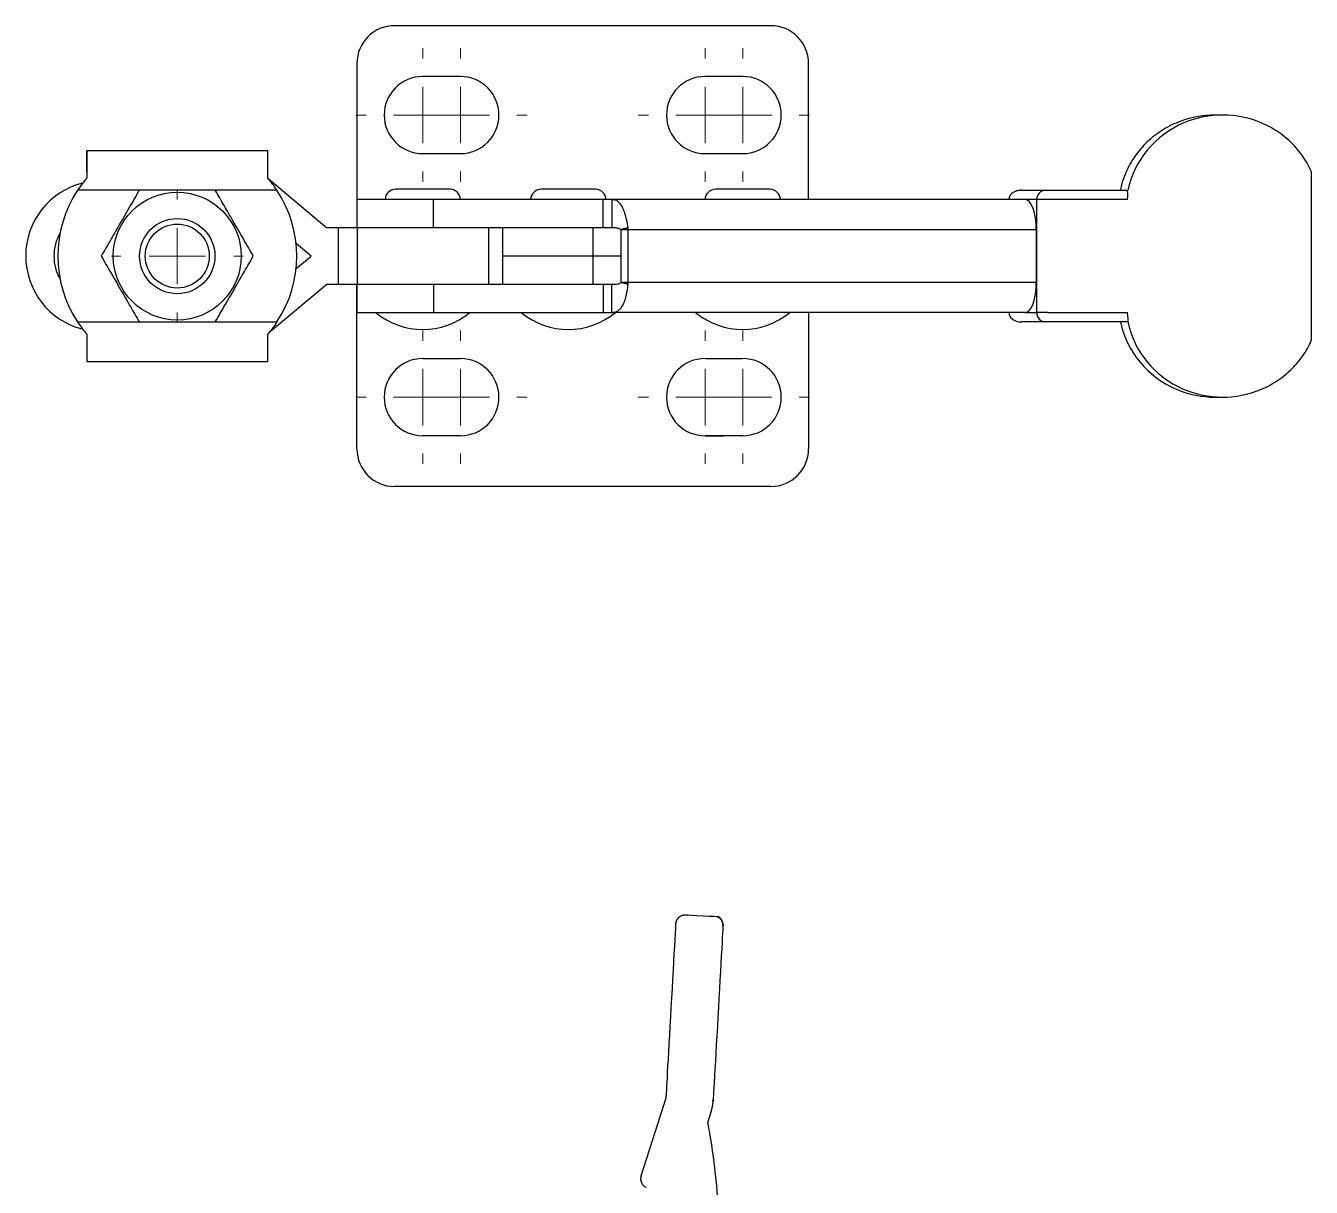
# Model space of a CAD drawing. Header units: millimetres. Extents: x 4 to 117, y 6 to 162.
# Drawn here: x 48.2 to 116.5, y 99.8 to 161.5 of the extents above; entities that cross this region are included whole.
import ezdxf

# ---------------------------------------------------------------- set-up
doc = ezdxf.new("R2010")
doc.units = ezdxf.units.MM
doc.linetypes.add('CENTER', pattern=[50.8, 31.75, -6.35, 6.35, -6.35])
doc.linetypes.add('PHANTOM', pattern=[63.5, 31.75, -6.35, 6.35, -6.35, 6.35, -6.35])
doc.layers.add('CENTER', color=1, linetype='CENTER')

# ---------------------------------------------------------------- blocks, each defined once
blk = doc.blocks.new('SW_CENTERMARKSYMBOL_4')
at = {"color": 0, "linetype": 'Continuous', "lineweight": 0}
for p, q in [((0, 3), (0, 3.55)), ((0, 0), (0, 1.5)), ((-3, 0), (-3.55, 0)), ((0, 0), (-1.5, 0)), ((0, 0), (0, -1.5)), ((0, 0), (1.5, 0)), ((3, 0), (3.55, 0)), ((0, -3), (0, -3.55))]:
    blk.add_line(p, q, dxfattribs=at)
blk = doc.blocks.new('SW_CENTERMARKSYMBOL_5')
at = {"color": 0, "linetype": 'Continuous', "lineweight": 0}
for p, q in [((0, 3), (0, 3.55)), ((0, 0), (0, 1.5)), ((-3, 0), (-3.55, 0)), ((0, 0), (-1.5, 0)), ((0, 0), (0, -1.5)), ((0, 0), (1.5, 0)), ((3, 0), (3.55, 0)), ((0, -3), (0, -3.55))]:
    blk.add_line(p, q, dxfattribs=at)
blk = doc.blocks.new('SW_CENTERMARKSYMBOL_6')
at = {"color": 0, "linetype": 'Continuous', "lineweight": 0}
for p, q in [((0, 3), (0, 3.55)), ((0, 0), (0, 1.5)), ((-3, 0), (-3.55, 0)), ((0, 0), (-1.5, 0)), ((0, 0), (0, -1.5)), ((0, 0), (1.5, 0)), ((3, 0), (3.55, 0)), ((0, -3), (0, -3.55))]:
    blk.add_line(p, q, dxfattribs=at)
blk = doc.blocks.new('SW_CENTERMARKSYMBOL_7')
at = {"color": 0, "linetype": 'Continuous', "lineweight": 0}
for p, q in [((0, 3), (0, 3.55)), ((0, 0), (0, 1.5)), ((-3, 0), (-3.55, 0)), ((0, 0), (-1.5, 0)), ((0, 0), (0, -1.5)), ((0, 0), (1.5, 0)), ((3, 0), (3.55, 0)), ((0, -3), (0, -3.55))]:
    blk.add_line(p, q, dxfattribs=at)
blk = doc.blocks.new('SW_CENTERMARKSYMBOL_8')
at = {"color": 0, "linetype": 'Continuous', "lineweight": 0}
for p, q in [((0, 3), (0, 3.55)), ((0, 0), (0, 1.5)), ((-3, 0), (-3.55, 0)), ((0, 0), (-1.5, 0)), ((0, 0), (0, -1.5)), ((0, 0), (1.5, 0)), ((3, 0), (3.55, 0)), ((0, -3), (0, -3.55))]:
    blk.add_line(p, q, dxfattribs=at)
blk = doc.blocks.new('SW_CENTERMARKSYMBOL_9')
at = {"color": 0, "linetype": 'Continuous', "lineweight": 0}
for p, q in [((0, 3), (0, 3.55)), ((0, 0), (0, 1.5)), ((-3, 0), (-3.55, 0)), ((0, 0), (-1.5, 0)), ((0, 0), (0, -1.5)), ((0, 0), (1.5, 0)), ((3, 0), (3.55, 0)), ((0, -3), (0, -3.55))]:
    blk.add_line(p, q, dxfattribs=at)
blk = doc.blocks.new('SW_CENTERMARKSYMBOL_10')
at = {"color": 0, "linetype": 'Continuous', "lineweight": 0}
for p, q in [((0, 3), (0, 3.55)), ((0, 0), (0, 1.5)), ((-3, 0), (-3.55, 0)), ((0, 0), (-1.5, 0)), ((0, 0), (0, -1.5)), ((0, 0), (1.5, 0)), ((3, 0), (3.55, 0)), ((0, -3), (0, -3.55))]:
    blk.add_line(p, q, dxfattribs=at)
blk = doc.blocks.new('SW_CENTERMARKSYMBOL_11')
at = {"color": 0, "linetype": 'Continuous', "lineweight": 0}
for p, q in [((0, 3), (0, 3.55)), ((0, 0), (0, 1.5)), ((-3, 0), (-3.55, 0)), ((0, 0), (-1.5, 0)), ((0, 0), (0, -1.5)), ((0, 0), (1.5, 0)), ((3, 0), (3.55, 0)), ((0, -3), (0, -3.55))]:
    blk.add_line(p, q, dxfattribs=at)
blk = doc.blocks.new('SW_CENTERMARKSYMBOL_12')
at = {"color": 0, "linetype": 'Continuous', "lineweight": 0}
for p, q in [((0, 3), (0, 3.5)), ((0, 0), (0, 1.5)), ((-3, 0), (-3.5, 0)), ((0, 0), (-1.5, 0)), ((0, 0), (0, -1.5)), ((0, 0), (1.5, 0)), ((3, 0), (3.5, 0)), ((0, -3), (0, -3.5))]:
    blk.add_line(p, q, dxfattribs=at)

msp = doc.modelspace()

# ---------------------------------------------------------------- linework, layer by layer
at = {"color": 7, "linetype": 'Continuous'}
for p, q in [((87.826, 161.519), (67.826, 161.519)), ((65.826, 159.519), (65.826, 152.271)), ((89.826, 152.271), (89.826, 159.519)), ((71.326, 158.819), (69.326, 158.819)), ((86.326, 158.819), (84.326, 158.819)), ((51.474, 153.769), (51.474, 154.869)), ((51.474, 154.869), (51.474, 153.419)), ((61.086, 154.869), (51.474, 154.869)), ((61.086, 153.769), (61.086, 154.869)), ((61.086, 153.419), (61.086, 154.869)), ((69.326, 154.719), (71.326, 154.719)), ((84.326, 154.719), (86.326, 154.719)), ((54.232, 152.769), (50.982, 152.769)), ((61.578, 152.769), (58.327, 152.769)), ((70.776, 152.819), (67.876, 152.819)), ((78.51, 152.819), (75.61, 152.819)), ((87.776, 152.819), (84.876, 152.819)), ((101.136, 152.771), (102.417, 152.771)), ((102.417, 152.771), (106.707, 152.771)), ((106.707, 152.771), (106.763, 152.771)), ((69.895, 152.271), (65.826, 152.271)), ((67.326, 152.269), (65.826, 152.269)), ((71.326, 152.269), (67.326, 152.269)), ((69.895, 150.771), (69.895, 152.271)), ((78.919, 152.271), (69.895, 152.271)), ((79.06, 152.269), (75.06, 152.269)), ((78.919, 150.771), (78.919, 152.271)), ((79.371, 152.271), (78.919, 152.271)), ((101.332, 152.271), (79.371, 152.271)), ((101.952, 152.271), (101.332, 152.271)), ((101.952, 146.269), (101.952, 152.271)), ((102.542, 152.271), (101.952, 152.271)), ((106.77, 152.271), (102.542, 152.271)), ((64.833, 150.769), (64.226, 150.769)), ((64.833, 150.769), (64.833, 147.769)), ((65.832, 150.769), (64.833, 150.769)), ((65.826, 150.771), (65.826, 150.769)), ((69.895, 150.771), (65.826, 150.771)), ((65.832, 150.769), (65.832, 147.769)), ((72.826, 150.769), (65.832, 150.769)), ((78.919, 150.771), (69.895, 150.771)), ((72.728, 150.771), (72.728, 150.769)), ((73.56, 150.769), (72.826, 150.769)), ((72.826, 150.769), (72.826, 147.769)), ((78.375, 150.769), (73.56, 150.769)), ((73.641, 150.771), (73.641, 150.769)), ((74.613, 150.771), (74.613, 150.769)), ((78.375, 149.269), (78.375, 150.769)), ((79.416, 150.769), (78.375, 150.769)), ((79.371, 150.771), (78.919, 150.771)), ((80.237, 150.671), (79.86, 150.671)), ((79.86, 147.869), (79.86, 150.671)), ((101.929, 150.671), (80.237, 150.671)), ((80.237, 147.869), (80.237, 150.671)), ((101.929, 150.671), (101.929, 147.869)), ((63.391, 149.269), (62.595, 149.932)), ((62.595, 148.606), (63.391, 149.269)), ((78.375, 149.269), (73.56, 149.269)), ((78.375, 149.269), (73.56, 149.269)), ((78.375, 147.769), (78.375, 149.269)), ((79.86, 149.269), (78.375, 149.269)), ((79.86, 149.269), (78.375, 149.269)), ((61.226, 145.269), (64.226, 147.769)), ((64.226, 147.769), (64.833, 147.769)), ((64.833, 147.769), (65.832, 147.769)), ((65.826, 146.269), (65.826, 147.769)), ((65.832, 147.769), (69.895, 147.769)), ((65.832, 147.769), (69.895, 147.769)), ((69.895, 147.769), (69.895, 146.269)), ((69.895, 147.769), (78.919, 147.769)), ((78.919, 147.769), (78.919, 146.269)), ((78.919, 147.769), (79.371, 147.769)), ((80.237, 147.869), (79.86, 147.869)), ((101.929, 147.869), (80.237, 147.869)), ((65.826, 146.269), (69.895, 146.269)), ((65.826, 139.019), (65.826, 146.269)), ((69.895, 146.269), (78.919, 146.269)), ((78.919, 146.269), (79.371, 146.269)), ((101.332, 146.269), (79.371, 146.269)), ((89.826, 146.269), (89.826, 139.019)), ((101.332, 146.269), (101.952, 146.269)), ((102.542, 146.269), (101.952, 146.269)), ((102.542, 146.269), (106.77, 146.269)), ((50.982, 145.769), (54.232, 145.769)), ((58.327, 145.769), (61.578, 145.769)), ((102.417, 145.769), (101.136, 145.769)), ((106.707, 145.769), (102.417, 145.769)), ((106.763, 145.769), (106.707, 145.769)), ((51.474, 145.119), (51.474, 143.669)), ((61.086, 143.669), (61.086, 145.119)), ((51.474, 143.669), (61.086, 143.669)), ((69.326, 143.819), (71.326, 143.819)), ((84.326, 143.819), (86.326, 143.819)), ((71.326, 139.719), (69.326, 139.719)), ((71.326, 139.719), (70.326, 139.719)), ((84.326, 139.719), (85.326, 139.719)), ((86.326, 139.719), (84.326, 139.719)), ((87.826, 137.019), (67.826, 137.019))]:
    msp.add_line(p, q, dxfattribs=at)
for p, q in [((116.541, 153.745), (116.541, 144.795)), ((61.086, 153.419), (64.226, 150.769))]:
    msp.add_line(p, q)
at = {"color": 3, "linetype": 'PHANTOM'}
for p, q in [((82.263, 104.521), (82.287, 104.954)), ((80.926, 100.363), (82.263, 104.521)), ((84.756, 104.33), (84.744, 104.331)), ((84.761, 104.423), (84.756, 104.33)), ((84.658, 103.805), (84.477, 103.242))]:
    msp.add_line(p, q, dxfattribs=at)
at = {"color": 3, "linetype": 'PHANTOM', "flags": 128}
for points in [[(83.425, 114.242), (83.867, 114.217), (84.239, 114.196), (84.542, 114.179), (84.773, 114.166), (84.932, 114.157)], [(84.932, 114.157), (84.99, 114.154), (85.025, 114.152), (85.036, 114.152)], [(82.287, 104.954), (82.291, 105.036), (82.299, 105.172), (82.31, 105.359), (82.323, 105.595), (82.339, 105.878), (82.357, 106.203), (82.377, 106.568), (82.4, 106.968), (82.424, 107.398), (82.45, 107.854), (82.476, 108.329), (82.504, 108.819), (82.532, 109.318), (82.56, 109.82), (82.588, 110.319), (82.616, 110.809), (82.642, 111.284), (82.668, 111.74), (82.692, 112.17), (82.714, 112.569), (82.735, 112.934), (82.753, 113.259), (82.769, 113.542), (82.782, 113.777)], [(85.279, 113.656), (85.275, 113.577), (85.268, 113.446), (85.257, 113.262), (85.244, 113.029), (85.229, 112.749), (85.21, 112.425), (85.19, 112.062), (85.168, 111.663), (85.143, 111.233), (85.118, 110.777), (85.091, 110.301), (85.063, 109.81), (85.035, 109.31), (85.007, 108.807), (84.979, 108.307), (84.951, 107.815), (84.925, 107.337), (84.899, 106.88), (84.875, 106.448), (84.852, 106.046), (84.831, 105.679), (84.813, 105.352), (84.797, 105.068), (84.784, 104.831), (84.773, 104.643), (84.766, 104.507), (84.761, 104.423)]]:
    msp.add_lwpolyline(points, dxfattribs=at)
at = {"color": 7, "linetype": 'Continuous'}
for radius in [3.4, 2]:
    msp.add_circle((56.28, 149.269), radius, dxfattribs=at)
at = {"color": 3, "linetype": 'Continuous'}
msp.add_circle((56.28, 149.269), 1.7, dxfattribs=at)
at = {"color": 7, "linetype": 'Continuous'}
for centre, radius, start, end in [((67.826, 159.519), 2, 90, 180), ((87.826, 159.519), 2, 0, 90), ((69.326, 156.769), 2.05, 90, 270), ((71.326, 156.769), 2.05, 270, 90), ((84.326, 156.769), 2.05, 90, 270), ((86.326, 156.769), 2.05, 270, 90), ((52.226, 149.269), 4, 104.19158, 255.44151), ((56.28, 149.269), 6.35, 146.55192, 213.44808), ((56.28, 149.269), 6.35, 326.55192, 33.44808), ((67.876, 152.269), 0.55, 90, 180), ((70.776, 152.269), 0.55, 0, 90), ((75.61, 152.269), 0.55, 90, 180), ((78.51, 152.269), 0.55, 0, 90), ((84.876, 152.269), 0.55, 90, 180), ((87.776, 152.269), 0.55, 0, 90), ((102.435, 152.289), 0.483, 92.19078, 182.03469), ((52.226, 149.269), 2.5, 150.50798, 209.49202), ((79.476, 150.671), 0.384, 359.98699, 0.88394), ((73.877, 150.671), 6.36, 359.99992, 0.86545), ((79.476, 147.869), 0.384, 359.11607, 0.013), ((73.877, 147.869), 6.36, 359.13455, 0.00008), ((69.326, 149.291), 3.922, 230.40225, 309.59775), ((77.06, 149.291), 3.922, 230.40225, 309.59775), ((86.326, 149.291), 3.922, 230.40225, 309.59775), ((102.435, 146.252), 0.483, 177.9653, 267.80923), ((69.326, 141.769), 2.05, 90, 270), ((71.326, 141.769), 2.05, 270, 90), ((84.326, 141.769), 2.05, 90, 270), ((86.326, 141.769), 2.05, 270, 90), ((67.826, 139.019), 2, 180, 270), ((87.826, 139.019), 2, 270, 0)]:
    msp.add_arc(centre, radius, start, end, dxfattribs=at)
at = {"color": 3, "linetype": 'PHANTOM'}
for centre, radius, start, end in [((84.782, 113.683), 0.498, 356.89447, 72.4662), ((84.782, 113.721), 0.5, 356.69529, 60.09374), ((82.659, 104.448), 2.1, 342.18567, 356.78567), ((47.31, 96.34), 37.802, 2.93336, 10.51965), ((81.402, 100.21), 0.5, 162.18567, 244.99103)]:
    msp.add_arc(centre, radius, start, end, dxfattribs=at)
at = {"color": 7, "linetype": 'Continuous'}
for centre, major_axis, ratio, start_param, end_param in [((111.436, 151.77), (5.134, 0), 0.973877, 1.570796, 1.987181), ((111.825, 151.77), (5.134, 0), 0.973877, 1.150529, 1.981449), ((111.825, 151.77), (5.134, 0), 0.973877, 1.981449, 2.943144), ((106.707, 152.271), (0.056, 0.5), 0.12723, 4.712389, 6.283185), ((101.332, 150.671), (0, 1.6), 0.373411, 4.712389, 6.283185), ((101.332, 147.869), (0, 1.6), 0.373411, 3.141593, 4.712389), ((106.707, 146.269), (-0.085, 0.484), 0.12723, 3.141593, 4.712389), ((111.436, 146.77), (5.134, 0), 0.973877, 3.343206, 4.301243), ((111.825, 146.77), (5.134, 0), 0.973877, 3.340041, 4.294428), ((111.436, 146.77), (5.134, 0), 0.973877, 4.301243, 4.712389), ((111.825, 146.77), (5.134, 0), 0.973877, 4.294428, 5.120914)]:
    msp.add_ellipse(centre, major_axis=major_axis, ratio=ratio, start_param=start_param, end_param=end_param, dxfattribs=at)
for points in [[(111.825, 156.77), (111.436, 156.77)], [(106.763, 152.771), (106.792, 152.756)], [(65.826, 152.271), (65.826, 150.771)], [(79.371, 152.271), (79.371, 150.771)], [(67.926, 150.771), (67.926, 150.769)], [(70.726, 150.769), (70.726, 150.771)], [(73.56, 150.769), (73.56, 149.269)], [(75.66, 150.771), (75.66, 150.769)], [(78.46, 150.769), (78.46, 150.771)], [(80.236, 150.767), (79.86, 150.677)], [(73.56, 149.269), (73.56, 147.769)], [(65.826, 147.769), (65.826, 146.269)], [(79.371, 146.269), (79.371, 147.769)], [(80.236, 147.773), (79.86, 147.863)], [(106.792, 145.784), (106.763, 145.769)], [(111.436, 141.77), (111.825, 141.77)]]:
    msp.add_open_spline(points, degree=1, dxfattribs=at)
for points, knots in [([(109.359, 156.341), (109.32, 156.326), (109.126, 156.25), (108.796, 156.07), (108.374, 155.802), (107.984, 155.492), (107.627, 155.147), (107.306, 154.771), (107.025, 154.367), (106.786, 153.939), (106.593, 153.491), (106.461, 153.099), (106.412, 152.853), (106.395, 152.766)], [0, 0, 0, 0, 0.025656, 0.129453, 0.232874, 0.335881, 0.438452, 0.540581, 0.642281, 0.74358, 0.844519, 0.945155, 1, 1, 1, 1]), ([(116.54, 153.778), (116.518, 153.827), (116.429, 154.024), (116.242, 154.355), (115.965, 154.758), (115.646, 155.134), (115.292, 155.478), (114.904, 155.789), (114.486, 156.058), (114.155, 156.24), (113.96, 156.317), (113.919, 156.333)], [0, 0, 0, 0, 0.042843, 0.173074, 0.303731, 0.434903, 0.566623, 0.698909, 0.831752, 0.965124, 1, 1, 1, 1]), ([(116.541, 153.745), (116.541, 153.757), (116.541, 153.775), (116.541, 153.778), (116.541, 153.779)], [0, 0, 0, 0, 0.636069, 1, 1, 1, 1]), ([(51.474, 153.419), (51.388, 153.317), (51.216, 153.11), (51.06, 152.883), (50.982, 152.769)], [0, 0, 0, 0, 0.495498, 1, 1, 1, 1]), ([(61.578, 152.769), (61.501, 152.881), (61.346, 153.108), (61.173, 153.315), (61.086, 153.419)], [0, 0, 0, 0, 0.49517, 1, 1, 1, 1]), ([(54.259, 152.769), (54.084, 152.465), (53.729, 151.851), (53.204, 150.941), (52.702, 150.071), (52.394, 149.538), (52.238, 149.269)], [0, 0, 0, 0, 0.264593, 0.534922, 0.76533, 1, 1, 1, 1]), ([(58.301, 152.769), (58.169, 152.769), (57.704, 152.769), (56.877, 152.769), (55.91, 152.769), (55.031, 152.769), (54.517, 152.769), (54.259, 152.769)], [0, 0, 0, 0, 0.100223, 0.352907, 0.611643, 0.804692, 1, 1, 1, 1]), ([(60.321, 149.269), (60.146, 149.573), (59.791, 150.187), (59.266, 151.097), (58.764, 151.967), (58.456, 152.5), (58.301, 152.769)], [0, 0, 0, 0, 0.264592, 0.534922, 0.76533, 1, 1, 1, 1]), ([(101.136, 152.771), (101.094, 152.77), (100.994, 152.766), (100.845, 152.729), (100.704, 152.661), (100.594, 152.574), (100.517, 152.468), (100.474, 152.363), (100.476, 152.296), (100.476, 152.271)], [0, 0, 0, 0, 0.146529, 0.353762, 0.524205, 0.668579, 0.79921, 0.926405, 1, 1, 1, 1]), ([(80.236, 150.767), (80.213, 150.917), (80.17, 151.203), (80.067, 151.571), (79.951, 151.85), (79.797, 152.092), (79.621, 152.247), (79.444, 152.264), (79.371, 152.271)], [0, 0, 0, 0, 0.184385, 0.351704, 0.501978, 0.635251, 0.850453, 1, 1, 1, 1]), ([(79.86, 150.677), (79.823, 150.696), (79.749, 150.732), (79.583, 150.77), (79.456, 150.771), (79.371, 150.771)], [0, 0, 0, 0, 0.245545, 0.492797, 1, 1, 1, 1]), ([(52.238, 149.269), (52.414, 148.965), (52.768, 148.351), (53.294, 147.441), (53.796, 146.571), (54.104, 146.038), (54.259, 145.769)], [0, 0, 0, 0, 0.264593, 0.534922, 0.76533, 1, 1, 1, 1]), ([(58.301, 145.769), (58.476, 146.073), (58.831, 146.687), (59.356, 147.597), (59.858, 148.467), (60.166, 149), (60.321, 149.269)], [0, 0, 0, 0, 0.264593, 0.534922, 0.76533, 1, 1, 1, 1]), ([(79.371, 147.769), (79.475, 147.77), (79.616, 147.772), (79.784, 147.809), (79.837, 147.847), (79.86, 147.863)], [0, 0, 0, 0, 0.617012, 0.83535, 1, 1, 1, 1]), ([(79.371, 146.269), (79.469, 146.281), (79.621, 146.3), (79.789, 146.43), (79.914, 146.581), (80.026, 146.793), (80.121, 147.067), (80.197, 147.399), (80.223, 147.646), (80.236, 147.773)], [0, 0, 0, 0, 0.199906, 0.311929, 0.432216, 0.560998, 0.69846, 0.844753, 1, 1, 1, 1]), ([(100.472, 146.269), (100.476, 146.225), (100.484, 146.141), (100.543, 146.031), (100.623, 145.941), (100.728, 145.866), (100.858, 145.808), (100.998, 145.774), (101.094, 145.771), (101.136, 145.769)], [0, 0, 0, 0, 0.130346, 0.250406, 0.372267, 0.507191, 0.664869, 0.850858, 1, 1, 1, 1]), ([(50.982, 145.769), (51.059, 145.656), (51.214, 145.429), (51.387, 145.223), (51.474, 145.119)], [0, 0, 0, 0, 0.495169, 1, 1, 1, 1]), ([(54.259, 145.769), (54.515, 145.769), (55.028, 145.769), (55.898, 145.769), (56.868, 145.769), (57.695, 145.769), (58.169, 145.769), (58.301, 145.769)], [0, 0, 0, 0, 0.19323, 0.388354, 0.640658, 0.899777, 1, 1, 1, 1]), ([(61.578, 145.769), (61.501, 145.656), (61.346, 145.429), (61.173, 145.223), (61.086, 145.119)], [0, 0, 0, 0, 0.49517, 1, 1, 1, 1]), ([(113.865, 142.184), (113.905, 142.199), (114.102, 142.275), (114.435, 142.453), (114.859, 142.719), (115.251, 143.026), (115.611, 143.368), (115.934, 143.742), (116.217, 144.145), (116.415, 144.488), (116.511, 144.7), (116.539, 144.763)], [0, 0, 0, 0, 0.034166, 0.165956, 0.297272, 0.428065, 0.558305, 0.687986, 0.81712, 0.94574, 1, 1, 1, 1]), ([(116.541, 144.762), (116.541, 144.764), (116.541, 144.768), (116.541, 144.788), (116.541, 144.795)], [0, 0, 0, 0, 0.634793, 1, 1, 1, 1])]:
    msp.add_open_spline(points, degree=3, knots=knots, dxfattribs=at)
at = {"color": 3, "linetype": 'PHANTOM'}
for points, knots in [([(82.782, 113.777), (82.782, 113.78), (82.785, 113.82), (82.803, 113.915), (82.871, 114.051), (82.991, 114.167), (83.143, 114.242), (83.254, 114.246), (83.31, 114.249)], [0, 0, 0, 0, 0.008583, 0.157756, 0.372688, 0.583102, 0.791517, 1, 1, 1, 1]), ([(83.31, 114.249), (83.335, 114.247), (83.376, 114.245), (83.412, 114.243), (83.425, 114.242)], [0, 0, 0, 0, 0.634793, 1, 1, 1, 1]), ([(85.281, 113.692), (85.281, 113.691), (85.281, 113.688), (85.28, 113.67), (85.279, 113.656)], [0, 0, 0, 0, 0.230026, 1, 1, 1, 1]), ([(84.744, 104.331), (84.752, 104.36), (84.759, 104.391), (84.761, 104.422), (84.761, 104.423)], [0, 0, 0, 0, 0.968379, 1, 1, 1, 1])]:
    msp.add_open_spline(points, degree=3, knots=knots, dxfattribs=at)
msp.add_open_spline([(85.281, 113.692), (85.282, 113.693)], degree=1, dxfattribs=at)

# ---------------------------------------------------------------- block references
at = {"layer": 'CENTER', "color": 1, "linetype": 'CENTER'}
for name, p in [('SW_CENTERMARKSYMBOL_4', (69.326, 156.769)), ('SW_CENTERMARKSYMBOL_5', (71.326, 156.769)), ('SW_CENTERMARKSYMBOL_6', (84.326, 156.769)), ('SW_CENTERMARKSYMBOL_7', (86.326, 156.769)), ('SW_CENTERMARKSYMBOL_12', (56.28, 149.269)), ('SW_CENTERMARKSYMBOL_11', (69.326, 141.769)), ('SW_CENTERMARKSYMBOL_10', (71.326, 141.769)), ('SW_CENTERMARKSYMBOL_9', (84.326, 141.769)), ('SW_CENTERMARKSYMBOL_8', (86.326, 141.769))]:
    msp.add_blockref(name, p, dxfattribs=at)

doc.saveas('drawing.dxf')
